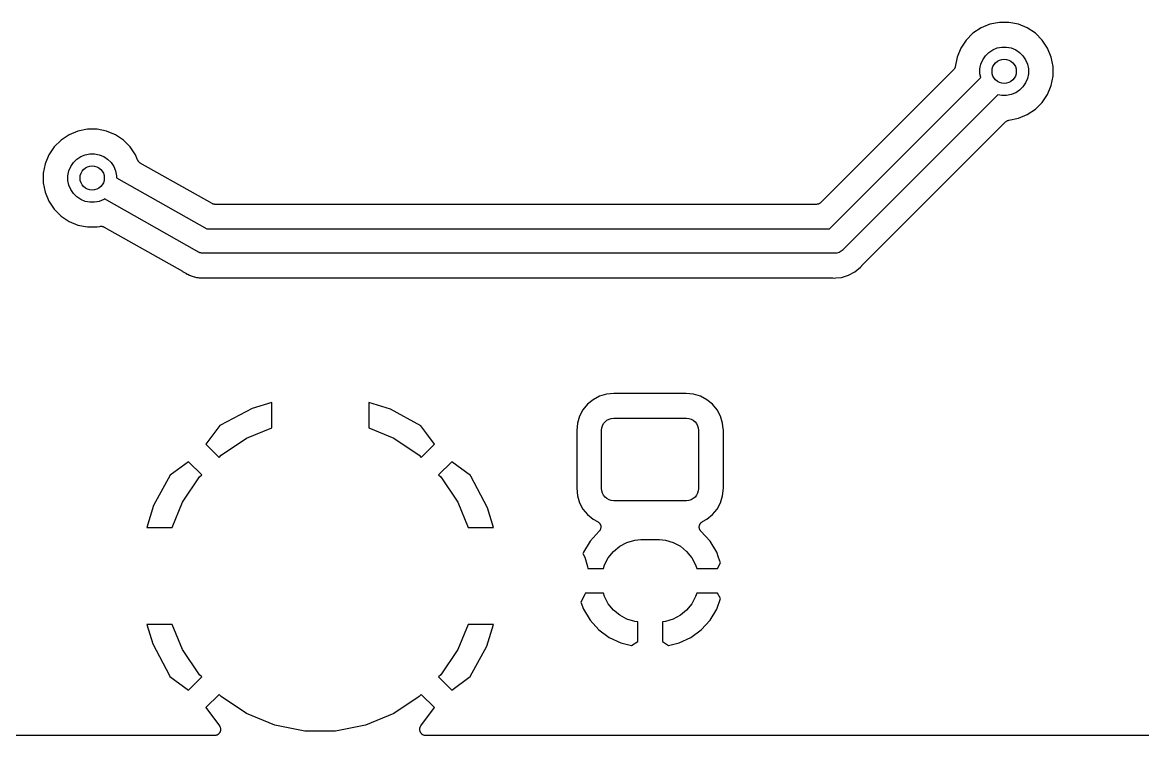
# Model space of a CAD drawing. Extents: x 60.5 to 144.4, y -115.5 to -60.5.
# Drawn here: x 80.46 to 103.55, y -115.39 to -100.69 of the extents above; entities that cross this region are included whole.
import ezdxf

# ---------------------------------------------------------------- set-up
doc = ezdxf.new("R2010")
doc.units = 0
doc.header["$MEASUREMENT"] = 0
doc.layers.add('BLACK', color=7, linetype='CONTINUOUS')

msp = doc.modelspace()

# ---------------------------------------------------------------- linework, layer by layer
at = {"layer": 'BLACK', "linetype": 'CONTINUOUS'}
for p, q in [((100.223, -100.807), (100.057, -100.917)), ((100.406, -100.731), (100.223, -100.807)), ((100.601, -100.692), (100.406, -100.731)), ((100.799, -100.692), (100.601, -100.692)), ((100.994, -100.731), (100.799, -100.692)), ((101.177, -100.807), (100.994, -100.731)), ((101.343, -100.917), (101.177, -100.807)), ((99.917, -101.057), (99.8067, -101.223)), ((100.057, -100.917), (99.917, -101.057)), ((101.483, -101.057), (101.343, -100.917)), ((101.593, -101.223), (101.483, -101.057)), ((99.8067, -101.223), (99.7307, -101.406)), ((100.312, -101.381), (100.381, -101.312)), ((100.381, -101.312), (100.463, -101.257)), ((100.463, -101.257), (100.554, -101.219)), ((100.554, -101.219), (100.651, -101.2)), ((100.651, -101.2), (100.749, -101.2)), ((100.749, -101.2), (100.846, -101.219)), ((100.846, -101.219), (100.937, -101.257)), ((100.937, -101.257), (101.019, -101.312)), ((101.019, -101.312), (101.088, -101.381)), ((101.669, -101.406), (101.593, -101.223)), ((99.7307, -101.406), (99.6907, -101.607)), ((100.2, -101.651), (100.219, -101.554)), ((100.219, -101.554), (100.257, -101.463)), ((100.257, -101.463), (100.312, -101.381)), ((101.088, -101.381), (101.143, -101.463)), ((101.143, -101.463), (101.181, -101.554)), ((101.181, -101.554), (101.2, -101.651)), ((101.708, -101.601), (101.669, -101.406)), ((101.708, -101.799), (101.708, -101.601)), ((99.656, -101.672), (96.9232, -104.405)), ((97.0964, -104.95), (100.216, -101.83)), ((99.6634, -101.663), (99.656, -101.672)), ((99.6709, -101.654), (99.6634, -101.663)), ((99.6713, -101.653), (99.6709, -101.654)), ((99.6717, -101.653), (99.6713, -101.653)), ((99.6772, -101.643), (99.6717, -101.653)), ((99.6829, -101.632), (99.6772, -101.643)), ((99.6831, -101.632), (99.6829, -101.632)), ((99.6834, -101.631), (99.6831, -101.632)), ((99.6868, -101.62), (99.6834, -101.631)), ((99.6904, -101.609), (99.6868, -101.62)), ((99.6907, -101.607), (99.6904, -101.609)), ((99.6907, -101.607), (99.6907, -101.607)), ((99.6907, -101.607), (99.6907, -101.607)), ((99.6907, -101.607), (99.6907, -101.607)), ((100.2, -101.749), (100.2, -101.651)), ((100.216, -101.83), (100.2, -101.749)), ((101.2, -101.749), (101.181, -101.846)), ((101.2, -101.651), (101.2, -101.749)), ((101.669, -101.994), (101.708, -101.799)), ((101.088, -102.019), (101.019, -102.088)), ((101.143, -101.937), (101.088, -102.019)), ((101.181, -101.846), (101.143, -101.937)), ((101.593, -102.177), (101.669, -101.994)), ((100.57, -102.184), (97.3855, -105.368)), ((100.651, -102.2), (100.57, -102.184)), ((100.749, -102.2), (100.651, -102.2)), ((100.846, -102.181), (100.749, -102.2)), ((100.937, -102.143), (100.846, -102.181)), ((101.019, -102.088), (100.937, -102.143)), ((101.483, -102.343), (101.593, -102.177)), ((101.177, -102.593), (101.343, -102.483)), ((101.343, -102.483), (101.483, -102.343)), ((97.7667, -105.705), (100.728, -102.744)), ((100.728, -102.744), (100.729, -102.743)), ((100.728, -102.744), (100.728, -102.744)), ((100.728, -102.744), (100.728, -102.744)), ((100.728, -102.744), (100.728, -102.744)), ((100.729, -102.743), (100.738, -102.735)), ((100.738, -102.735), (100.747, -102.728)), ((100.747, -102.728), (100.748, -102.728)), ((100.748, -102.728), (100.749, -102.727)), ((100.749, -102.727), (100.759, -102.722)), ((100.759, -102.722), (100.769, -102.716)), ((100.769, -102.716), (100.77, -102.716)), ((100.77, -102.716), (100.771, -102.716)), ((100.771, -102.716), (100.782, -102.713)), ((100.782, -102.713), (100.793, -102.709)), ((100.793, -102.709), (100.994, -102.669)), ((100.994, -102.669), (101.177, -102.593)), ((81.606, -102.931), (81.4225, -103.007)), ((81.8007, -102.892), (81.606, -102.931)), ((81.9993, -102.892), (81.8007, -102.892)), ((82.194, -102.931), (81.9993, -102.892)), ((82.3775, -103.007), (82.194, -102.931)), ((81.2574, -103.117), (81.117, -103.257)), ((81.4225, -103.007), (81.2574, -103.117)), ((82.5426, -103.117), (82.3775, -103.007)), ((82.683, -103.257), (82.5426, -103.117)), ((81.0067, -103.423), (80.9307, -103.606)), ((81.117, -103.257), (81.0067, -103.423)), ((81.6632, -103.457), (81.7542, -103.419)), ((81.7542, -103.419), (81.8508, -103.4)), ((81.8508, -103.4), (81.9492, -103.4)), ((81.9492, -103.4), (82.0458, -103.419)), ((82.0458, -103.419), (82.1368, -103.457)), ((82.7933, -103.423), (82.683, -103.257)), ((82.8369, -103.528), (82.7933, -103.423)), ((80.9307, -103.606), (80.892, -103.801)), ((81.4192, -103.754), (81.4569, -103.663)), ((81.4569, -103.663), (81.5116, -103.581)), ((81.5116, -103.581), (81.5813, -103.512)), ((81.5813, -103.512), (81.6632, -103.457)), ((82.1368, -103.457), (82.2187, -103.512)), ((82.2187, -103.512), (82.2884, -103.581)), ((82.2884, -103.581), (82.3431, -103.663)), ((82.3431, -103.663), (82.3808, -103.754)), ((82.8388, -103.531), (82.8369, -103.528)), ((82.8402, -103.535), (82.8388, -103.531)), ((82.8446, -103.542), (82.8402, -103.535)), ((82.8486, -103.55), (82.8446, -103.542)), ((82.8511, -103.553), (82.8486, -103.55)), ((82.8533, -103.556), (82.8511, -103.553)), ((82.859, -103.562), (82.8533, -103.556)), ((82.8643, -103.569), (82.859, -103.562)), ((82.8674, -103.572), (82.8643, -103.569)), ((82.8701, -103.574), (82.8674, -103.572)), ((82.877, -103.579), (82.8701, -103.574)), ((82.8834, -103.585), (82.877, -103.579)), ((82.887, -103.587), (82.8834, -103.585)), ((82.8902, -103.589), (82.887, -103.587)), ((82.8918, -103.59), (82.8902, -103.589)), ((84.3703, -104.426), (82.8918, -103.59)), ((80.892, -103.801), (80.892, -103.999)), ((81.4, -103.851), (81.4192, -103.754)), ((81.4, -103.949), (81.4, -103.851)), ((82.3808, -103.754), (82.4, -103.851)), ((82.4, -103.851), (82.4, -103.895)), ((82.4, -103.895), (84.2658, -104.95)), ((80.892, -103.999), (80.9307, -104.194)), ((81.4192, -104.046), (81.4, -103.949)), ((81.4569, -104.137), (81.4192, -104.046)), ((81.5116, -104.219), (81.4569, -104.137)), ((80.9307, -104.194), (81.0067, -104.377)), ((81.5813, -104.288), (81.5116, -104.219)), ((81.6632, -104.343), (81.5813, -104.288)), ((81.7542, -104.381), (81.6632, -104.343)), ((82.1368, -104.343), (82.0458, -104.381)), ((82.1547, -104.331), (82.1368, -104.343)), ((84.0581, -105.407), (82.1547, -104.331)), ((81.0067, -104.377), (81.117, -104.543)), ((81.117, -104.543), (81.2574, -104.683)), ((81.8508, -104.4), (81.7542, -104.381)), ((81.9492, -104.4), (81.8508, -104.4)), ((82.0458, -104.381), (81.9492, -104.4)), ((84.3767, -104.428), (84.3703, -104.426)), ((84.3828, -104.432), (84.3767, -104.428)), ((84.388, -104.433), (84.3828, -104.432)), ((84.393, -104.436), (84.388, -104.433)), ((84.3998, -104.437), (84.393, -104.436)), ((84.4064, -104.439), (84.3998, -104.437)), ((84.4118, -104.44), (84.4064, -104.439)), ((84.4172, -104.441), (84.4118, -104.44)), ((84.4241, -104.441), (84.4172, -104.441)), ((84.431, -104.442), (84.4241, -104.441)), ((84.4328, -104.442), (84.431, -104.442)), ((96.8334, -104.442), (84.4328, -104.442)), ((96.8451, -104.441), (96.8334, -104.442)), ((96.8568, -104.44), (96.8451, -104.441)), ((96.8574, -104.44), (96.8568, -104.44)), ((96.8581, -104.44), (96.8574, -104.44)), ((96.8693, -104.436), (96.8581, -104.44)), ((96.8806, -104.433), (96.8693, -104.436)), ((96.8812, -104.433), (96.8806, -104.433)), ((96.8818, -104.432), (96.8812, -104.433)), ((96.8922, -104.427), (96.8818, -104.432)), ((96.9026, -104.422), (96.8922, -104.427)), ((96.9031, -104.421), (96.9026, -104.422)), ((96.9037, -104.421), (96.9031, -104.421)), ((96.9128, -104.413), (96.9037, -104.421)), ((96.922, -104.406), (96.9128, -104.413)), ((96.9229, -104.405), (96.922, -104.406)), ((96.9232, -104.405), (96.9229, -104.405)), ((96.9229, -104.405), (96.9229, -104.405)), ((96.9229, -104.405), (96.9229, -104.405)), ((81.2574, -104.683), (81.4225, -104.793)), ((81.4225, -104.793), (81.606, -104.869)), ((81.606, -104.869), (81.8007, -104.908)), ((81.8007, -104.908), (81.9993, -104.908)), ((81.9993, -104.908), (82.0593, -104.896)), ((82.0593, -104.896), (82.061, -104.896)), ((82.061, -104.896), (82.068, -104.895)), ((82.068, -104.895), (82.0749, -104.894)), ((82.0749, -104.894), (82.0803, -104.894)), ((82.0803, -104.894), (82.0857, -104.894)), ((82.0857, -104.894), (82.0927, -104.894)), ((82.0927, -104.894), (82.0997, -104.895)), ((82.0997, -104.895), (82.105, -104.896)), ((82.105, -104.896), (82.1104, -104.896)), ((82.1104, -104.896), (82.1171, -104.898)), ((82.1171, -104.898), (82.1239, -104.9)), ((82.1239, -104.9), (82.1288, -104.902)), ((82.1288, -104.902), (82.134, -104.904)), ((82.134, -104.904), (82.1402, -104.907)), ((82.1402, -104.907), (82.1466, -104.91)), ((82.1466, -104.91), (83.7603, -105.822)), ((84.2658, -104.95), (97.0964, -104.95)), ((84.0604, -105.409), (84.0581, -105.407)), ((84.0795, -105.419), (84.0604, -105.409)), ((84.0877, -105.424), (84.0795, -105.419)), ((84.0904, -105.425), (84.0877, -105.424)), ((84.1039, -105.432), (84.0904, -105.425)), ((84.1129, -105.435), (84.1039, -105.432)), ((84.1214, -105.439), (84.1129, -105.435)), ((84.1363, -105.442), (84.1214, -105.439)), ((84.151, -105.446), (84.1363, -105.442)), ((84.1603, -105.447), (84.151, -105.446)), ((84.1695, -105.449), (84.1603, -105.447)), ((84.1848, -105.45), (84.1695, -105.449)), ((84.1877, -105.45), (84.1848, -105.45)), ((84.1971, -105.45), (84.1877, -105.45)), ((84.2187, -105.451), (84.1971, -105.45)), ((84.2216, -105.45), (84.2187, -105.451)), ((97.1877, -105.45), (84.2216, -105.45)), ((97.2, -105.451), (97.1877, -105.45)), ((97.2189, -105.449), (97.2, -105.451)), ((97.249, -105.446), (97.2189, -105.449)), ((97.2961, -105.432), (97.249, -105.446)), ((97.3396, -105.409), (97.2961, -105.432)), ((97.3776, -105.378), (97.3396, -105.409)), ((97.3855, -105.368), (97.3776, -105.378)), ((97.6232, -105.833), (97.7386, -105.739)), ((97.7386, -105.739), (97.7584, -105.714)), ((97.7584, -105.714), (97.7595, -105.713)), ((97.7595, -105.713), (97.7633, -105.709)), ((97.7633, -105.709), (97.7667, -105.705)), ((83.7603, -105.822), (83.7618, -105.823)), ((83.7618, -105.823), (83.77, -105.829)), ((83.77, -105.829), (83.7751, -105.832)), ((83.7751, -105.832), (83.8335, -105.864)), ((83.8335, -105.864), (83.835, -105.864)), ((83.835, -105.864), (83.8355, -105.865)), ((83.8355, -105.865), (83.8361, -105.865)), ((83.8361, -105.865), (83.8594, -105.878)), ((83.8594, -105.878), (83.8633, -105.88)), ((83.8633, -105.88), (83.8649, -105.881)), ((83.8649, -105.881), (83.8683, -105.883)), ((83.8683, -105.883), (83.8718, -105.884)), ((83.8718, -105.884), (83.9085, -105.904)), ((83.9085, -105.904), (83.9283, -105.91)), ((83.9283, -105.91), (83.93, -105.91)), ((83.93, -105.91), (83.9363, -105.913)), ((83.9363, -105.913), (83.9428, -105.915)), ((83.9428, -105.915), (83.9618, -105.923)), ((83.9618, -105.923), (84.0024, -105.933)), ((84.0024, -105.933), (84.0041, -105.933)), ((84.0041, -105.933), (84.0078, -105.934)), ((84.0078, -105.934), (84.0116, -105.935)), ((84.0116, -105.935), (84.0514, -105.947)), ((84.0514, -105.947), (84.072, -105.949)), ((84.072, -105.949), (84.0738, -105.949)), ((84.0738, -105.949), (84.0805, -105.951)), ((84.0805, -105.951), (84.0873, -105.952)), ((84.0873, -105.952), (84.1075, -105.956)), ((84.1075, -105.956), (84.1491, -105.957)), ((84.1491, -105.957), (84.1509, -105.957)), ((84.1509, -105.957), (84.1547, -105.958)), ((84.1547, -105.958), (84.1586, -105.958)), ((84.1586, -105.958), (84.1628, -105.958)), ((84.1628, -105.958), (84.1896, -105.958)), ((84.1896, -105.958), (84.1914, -105.958)), ((84.1914, -105.958), (84.192, -105.958)), ((84.192, -105.958), (84.1926, -105.958)), ((84.1926, -105.958), (84.2572, -105.96)), ((84.2572, -105.96), (84.2666, -105.959)), ((84.2666, -105.959), (84.2766, -105.958)), ((84.2766, -105.958), (97.1565, -105.958)), ((97.1565, -105.958), (97.1583, -105.958)), ((97.1583, -105.958), (97.1636, -105.959)), ((97.1636, -105.959), (97.169, -105.959)), ((97.169, -105.959), (97.2, -105.962)), ((97.2, -105.962), (97.231, -105.959)), ((97.231, -105.959), (97.2313, -105.959)), ((97.2313, -105.959), (97.3486, -105.947)), ((97.3486, -105.947), (97.4915, -105.904)), ((97.4915, -105.904), (97.6232, -105.833)), ((85.6, -108.529), (85.1959, -108.649)), ((85.6, -109.051), (85.6, -108.529)), ((88.0475, -108.667), (87.6, -108.528)), ((87.6, -108.528), (87.6, -109.051)), ((92.2275, -108.468), (92.1123, -108.562)), ((92.359, -108.397), (92.2275, -108.468)), ((92.5016, -108.354), (92.359, -108.397)), ((92.6562, -108.339), (92.5016, -108.354)), ((94.1438, -108.339), (92.6562, -108.339)), ((94.2984, -108.354), (94.1438, -108.339)), ((94.441, -108.397), (94.2984, -108.354)), ((94.5725, -108.468), (94.441, -108.397)), ((94.6877, -108.562), (94.5725, -108.468)), ((85.1959, -108.649), (84.5444, -108.992)), ((88.6756, -109.008), (88.0475, -108.667)), ((92.0177, -108.678), (91.9474, -108.809)), ((92.1123, -108.562), (92.0177, -108.678)), ((94.7823, -108.678), (94.6877, -108.562)), ((94.8526, -108.809), (94.7823, -108.678)), ((84.5444, -108.992), (84.528, -109.003)), ((91.9042, -108.952), (91.8889, -109.106)), ((91.9474, -108.809), (91.9042, -108.952)), ((92.419, -109.004), (92.4421, -108.961)), ((92.4421, -108.961), (92.4732, -108.923)), ((92.4732, -108.923), (92.5111, -108.892)), ((92.5111, -108.892), (92.5543, -108.869)), ((92.5543, -108.869), (92.6012, -108.855)), ((92.6012, -108.855), (92.65, -108.85)), ((92.65, -108.85), (94.15, -108.85)), ((94.15, -108.85), (94.1988, -108.855)), ((94.1988, -108.855), (94.2457, -108.869)), ((94.2457, -108.869), (94.2889, -108.892)), ((94.2889, -108.892), (94.3268, -108.923)), ((94.3268, -108.923), (94.3579, -108.961)), ((94.3579, -108.961), (94.381, -109.004)), ((94.8958, -108.952), (94.8526, -108.809)), ((94.9017, -109.011), (94.8958, -108.952)), ((84.528, -109.003), (84.2457, -109.386)), ((85.0842, -109.264), (85.6, -109.051)), ((87.6, -109.051), (88.1158, -109.264)), ((88.7989, -109.175), (88.6756, -109.008)), ((88.9543, -109.386), (88.7989, -109.175)), ((91.8889, -109.106), (91.8889, -110.294)), ((92.4, -109.1), (92.4048, -109.051)), ((92.4, -110.3), (92.4, -109.1)), ((92.4048, -109.051), (92.419, -109.004)), ((94.381, -109.004), (94.3952, -109.051)), ((94.3952, -109.051), (94.4, -109.1)), ((94.4, -109.1), (94.4, -110.3)), ((94.9017, -109.012), (94.9017, -109.011)), ((94.9111, -109.106), (94.9017, -109.012)), ((94.9111, -110.294), (94.9111, -109.106)), ((84.2457, -109.386), (84.5169, -109.658)), ((84.5601, -109.614), (85.0842, -109.264)), ((88.1158, -109.264), (88.6399, -109.614)), ((88.6831, -109.658), (88.9543, -109.386)), ((84.5169, -109.658), (84.5601, -109.614)), ((88.6399, -109.614), (88.6831, -109.658)), ((83.8865, -109.746), (83.5075, -110.024)), ((84.1577, -110.017), (83.8865, -109.746)), ((89.3135, -109.746), (89.0423, -110.017)), ((89.6973, -110.028), (89.3135, -109.746)), ((83.5075, -110.024), (83.1667, -110.652)), ((83.7642, -110.584), (84.1144, -110.06)), ((84.1144, -110.06), (84.1577, -110.017)), ((89.0423, -110.017), (89.0856, -110.06)), ((89.0856, -110.06), (89.4358, -110.584)), ((89.7083, -110.044), (89.6973, -110.028)), ((90.0512, -110.696), (89.7083, -110.044)), ((91.8889, -110.294), (91.9042, -110.448)), ((92.4048, -110.349), (92.4, -110.3)), ((92.419, -110.396), (92.4048, -110.349)), ((94.3952, -110.349), (94.381, -110.396)), ((94.4, -110.3), (94.3952, -110.349)), ((94.8958, -110.448), (94.9111, -110.294)), ((83.5506, -111.1), (83.7642, -110.584)), ((89.4358, -110.584), (89.6494, -111.1)), ((91.9042, -110.448), (91.9474, -110.591)), ((91.9474, -110.591), (92.0177, -110.722)), ((92.4421, -110.439), (92.419, -110.396)), ((92.4732, -110.477), (92.4421, -110.439)), ((92.5111, -110.508), (92.4732, -110.477)), ((92.5543, -110.531), (92.5111, -110.508)), ((92.6012, -110.545), (92.5543, -110.531)), ((92.65, -110.55), (92.6012, -110.545)), ((94.15, -110.55), (92.65, -110.55)), ((94.1988, -110.545), (94.15, -110.55)), ((94.2457, -110.531), (94.1988, -110.545)), ((94.2889, -110.508), (94.2457, -110.531)), ((94.3268, -110.477), (94.2889, -110.508)), ((94.3579, -110.439), (94.3268, -110.477)), ((94.381, -110.396), (94.3579, -110.439)), ((94.7823, -110.722), (94.8526, -110.591)), ((94.8526, -110.591), (94.8958, -110.448)), ((83.1667, -110.652), (83.0279, -111.1)), ((90.1711, -111.1), (90.0512, -110.696)), ((92.0177, -110.722), (92.1123, -110.838)), ((92.1123, -110.838), (92.2275, -110.932)), ((94.5725, -110.932), (94.6877, -110.838)), ((94.6877, -110.838), (94.7823, -110.722)), ((92.2275, -110.932), (92.3185, -110.981)), ((92.3185, -110.981), (92.32, -110.982)), ((92.32, -110.982), (92.3227, -110.984)), ((92.3227, -110.984), (92.3255, -110.985)), ((92.3255, -110.985), (92.3328, -110.991)), ((92.3328, -110.991), (92.3404, -110.996)), ((92.3404, -110.996), (92.3427, -110.998)), ((92.3427, -110.998), (92.3452, -111)), ((92.3452, -111), (92.3513, -111.007)), ((92.3513, -111.007), (92.3577, -111.014)), ((92.3577, -111.014), (92.3595, -111.016)), ((92.3595, -111.016), (92.3616, -111.019)), ((92.3616, -111.019), (92.3662, -111.027)), ((92.3662, -111.027), (92.3713, -111.034)), ((92.3713, -111.034), (92.3725, -111.037)), ((92.3725, -111.037), (92.3741, -111.04)), ((92.3741, -111.04), (92.3771, -111.049)), ((92.3771, -111.049), (92.3805, -111.057)), ((92.3805, -111.057), (92.3811, -111.06)), ((92.3811, -111.06), (92.3821, -111.063)), ((92.3821, -111.063), (92.3834, -111.073)), ((94.4151, -111.08), (94.4169, -111.071)), ((94.4169, -111.071), (94.4183, -111.062)), ((94.4183, -111.062), (94.4194, -111.059)), ((94.4194, -111.059), (94.42, -111.056)), ((94.42, -111.056), (94.4236, -111.047)), ((94.4236, -111.047), (94.4267, -111.038)), ((94.4267, -111.038), (94.4283, -111.036)), ((94.4283, -111.036), (94.4296, -111.033)), ((94.4296, -111.033), (94.4347, -111.025)), ((94.4347, -111.025), (94.4395, -111.017)), ((94.4395, -111.017), (94.4416, -111.015)), ((94.4416, -111.015), (94.4434, -111.012)), ((94.4434, -111.012), (94.4499, -111.006)), ((94.4499, -111.006), (94.4561, -110.999)), ((94.4561, -110.999), (94.4587, -110.997)), ((94.4587, -110.997), (94.4609, -110.995)), ((94.4609, -110.995), (94.4686, -110.99)), ((94.4686, -110.99), (94.476, -110.984)), ((94.476, -110.984), (94.4789, -110.983)), ((94.4789, -110.983), (94.4815, -110.981)), ((94.4815, -110.981), (94.5725, -110.932)), ((83.0279, -111.1), (83.5506, -111.1)), ((89.6494, -111.1), (90.1711, -111.1)), ((92.3514, -111.18), (92.1634, -111.385)), ((92.3521, -111.179), (92.3514, -111.18)), ((92.354, -111.176), (92.3521, -111.179)), ((92.3563, -111.174), (92.354, -111.176)), ((92.3614, -111.166), (92.3563, -111.174)), ((92.367, -111.159), (92.3614, -111.166)), ((92.3684, -111.156), (92.367, -111.159)), ((92.3702, -111.154), (92.3684, -111.156)), ((92.3738, -111.145), (92.3702, -111.154)), ((92.3778, -111.137), (92.3738, -111.145)), ((92.3786, -111.134), (92.3778, -111.137)), ((92.3798, -111.131), (92.3786, -111.134)), ((92.3817, -111.122), (92.3798, -111.131)), ((92.384, -111.113), (92.3817, -111.122)), ((92.3834, -111.073), (92.3851, -111.082)), ((92.3842, -111.11), (92.384, -111.113)), ((92.3849, -111.106), (92.3842, -111.11)), ((92.385, -111.097), (92.3849, -111.106)), ((92.3855, -111.088), (92.385, -111.097)), ((92.3851, -111.082), (92.3851, -111.085)), ((92.3851, -111.085), (92.3855, -111.088)), ((94.4146, -111.086), (94.4151, -111.083)), ((94.415, -111.095), (94.4146, -111.086)), ((94.415, -111.105), (94.415, -111.095)), ((94.4156, -111.108), (94.415, -111.105)), ((94.4151, -111.083), (94.4151, -111.08)), ((94.4157, -111.111), (94.4156, -111.108)), ((94.4179, -111.12), (94.4157, -111.111)), ((94.4197, -111.129), (94.4179, -111.12)), ((94.4209, -111.132), (94.4197, -111.129)), ((94.4216, -111.135), (94.4209, -111.132)), ((94.4255, -111.143), (94.4216, -111.135)), ((94.429, -111.152), (94.4255, -111.143)), ((94.4307, -111.155), (94.429, -111.152)), ((94.4321, -111.158), (94.4307, -111.155)), ((94.4375, -111.165), (94.4321, -111.158)), ((94.4426, -111.173), (94.4375, -111.165)), ((94.4448, -111.175), (94.4426, -111.173)), ((94.4467, -111.178), (94.4448, -111.175)), ((94.4475, -111.178), (94.4467, -111.178)), ((94.4482, -111.179), (94.4475, -111.178)), ((94.6366, -111.385), (94.4482, -111.179)), ((92.1634, -111.385), (92.0252, -111.612)), ((92.6461, -111.596), (92.7755, -111.49)), ((92.7755, -111.49), (92.9231, -111.411)), ((92.9231, -111.411), (93.0834, -111.362)), ((93.0834, -111.362), (93.2083, -111.35)), ((93.2083, -111.35), (93.5917, -111.35)), ((93.5917, -111.35), (93.7166, -111.362)), ((93.7166, -111.362), (93.8769, -111.411)), ((93.8769, -111.411), (94.0245, -111.49)), ((94.0245, -111.49), (94.1539, -111.596)), ((94.7748, -111.612), (94.6366, -111.385)), ((92.0252, -111.612), (92.0144, -111.642)), ((92.0144, -111.642), (92.0538, -111.715)), ((92.0538, -111.715), (92.111, -111.904)), ((92.4609, -111.873), (92.5398, -111.725)), ((92.5398, -111.725), (92.6461, -111.596)), ((94.1539, -111.596), (94.2602, -111.725)), ((94.2602, -111.725), (94.3391, -111.873)), ((94.8138, -111.719), (94.7748, -111.612)), ((94.8544, -111.831), (94.8138, -111.719)), ((92.111, -111.904), (92.1152, -111.946)), ((92.1152, -111.946), (92.4388, -111.946)), ((92.4388, -111.946), (92.4609, -111.873)), ((94.3391, -111.873), (94.3612, -111.946)), ((94.3612, -111.946), (94.7936, -111.946)), ((94.7936, -111.946), (94.8544, -111.831)), ((92.0631, -112.454), (92.0538, -112.485)), ((92.4388, -112.454), (92.0631, -112.454)), ((92.4609, -112.527), (92.4388, -112.454)), ((94.3612, -112.454), (94.3391, -112.527)), ((94.7936, -112.454), (94.3612, -112.454)), ((94.8544, -112.569), (94.7936, -112.454)), ((92.0538, -112.485), (91.9711, -112.639)), ((91.9711, -112.639), (92.0252, -112.788)), ((92.5398, -112.675), (92.4609, -112.527)), ((92.6461, -112.804), (92.5398, -112.675)), ((94.2602, -112.675), (94.1539, -112.804)), ((94.3391, -112.527), (94.2602, -112.675)), ((94.7748, -112.788), (94.8544, -112.569)), ((92.0252, -112.788), (92.1634, -113.015)), ((92.7755, -112.91), (92.6461, -112.804)), ((92.9231, -112.989), (92.7755, -112.91)), ((94.0245, -112.91), (93.8769, -112.989)), ((94.1539, -112.804), (94.0245, -112.91)), ((94.6366, -113.015), (94.7748, -112.788)), ((83.0289, -113.1), (83.1488, -113.504)), ((83.5506, -113.1), (83.0289, -113.1)), ((83.7642, -113.616), (83.5506, -113.1)), ((89.6494, -113.1), (89.4358, -113.616)), ((90.1721, -113.1), (89.6494, -113.1)), ((90.0333, -113.548), (90.1721, -113.1)), ((92.1634, -113.015), (92.3434, -113.212)), ((93.0834, -113.038), (92.9231, -112.989)), ((93.146, -113.044), (93.0834, -113.038)), ((93.146, -113.456), (93.146, -113.044)), ((93.7166, -113.038), (93.654, -113.044)), ((93.654, -113.044), (93.654, -113.456)), ((93.8769, -112.989), (93.7166, -113.038)), ((94.4566, -113.212), (94.6366, -113.015)), ((92.3434, -113.212), (92.5582, -113.369)), ((92.5582, -113.369), (92.7996, -113.482)), ((94.0004, -113.482), (94.2418, -113.369)), ((94.2418, -113.369), (94.4566, -113.212)), ((83.1488, -113.504), (83.4917, -114.156)), ((89.6924, -114.176), (90.0333, -113.548)), ((92.7996, -113.482), (93.0187, -113.535)), ((93.0187, -113.535), (93.146, -113.456)), ((93.654, -113.456), (93.7813, -113.535)), ((93.7813, -113.535), (94.0004, -113.482)), ((84.1144, -114.14), (83.7642, -113.616)), ((89.4358, -113.616), (89.0856, -114.14)), ((83.4917, -114.156), (83.5027, -114.172)), ((83.5027, -114.172), (83.8865, -114.454)), ((83.8865, -114.454), (84.1577, -114.183)), ((84.1577, -114.183), (84.1144, -114.14)), ((89.0856, -114.14), (89.0423, -114.183)), ((89.0423, -114.183), (89.3135, -114.454)), ((89.3135, -114.454), (89.6924, -114.176)), ((84.5169, -114.542), (84.2457, -114.814)), ((84.5601, -114.586), (84.5169, -114.542)), ((85.0842, -114.936), (84.5601, -114.586)), ((88.6399, -114.586), (88.1158, -114.936)), ((88.6831, -114.542), (88.6399, -114.586)), ((88.9543, -114.814), (88.6831, -114.542)), ((84.2457, -114.814), (84.5224, -115.19)), ((85.6666, -115.177), (85.0842, -114.936)), ((88.1158, -114.936), (87.5334, -115.177)), ((88.6776, -115.19), (88.9543, -114.814)), ((84.5224, -115.19), (84.5235, -115.191)), ((84.5235, -115.191), (84.5248, -115.193)), ((84.5248, -115.193), (84.5264, -115.195)), ((84.5264, -115.195), (84.5309, -115.204)), ((84.5309, -115.204), (84.5358, -115.213)), ((84.5358, -115.213), (84.5367, -115.215)), ((84.5367, -115.215), (84.5379, -115.217)), ((84.5379, -115.217), (84.5406, -115.227)), ((84.5406, -115.227), (84.5438, -115.236)), ((86.2848, -115.3), (85.6666, -115.177)), ((87.5334, -115.177), (86.9152, -115.3)), ((88.6566, -115.234), (88.6599, -115.225)), ((88.6599, -115.225), (88.6628, -115.216)), ((88.6628, -115.216), (88.664, -115.213)), ((88.664, -115.213), (88.6649, -115.211)), ((88.6649, -115.211), (88.6699, -115.203)), ((88.6699, -115.203), (88.6746, -115.194)), ((88.6746, -115.194), (88.6762, -115.192)), ((88.6762, -115.192), (88.6776, -115.19)), ((84.4201, -115.392), (64.3384, -115.392)), ((84.4227, -115.392), (84.4201, -115.392)), ((84.4253, -115.392), (84.4227, -115.392)), ((84.435, -115.391), (84.4253, -115.392)), ((84.4448, -115.39), (84.435, -115.391)), ((84.4473, -115.389), (84.4448, -115.39)), ((84.4498, -115.388), (84.4473, -115.389)), ((84.4591, -115.385), (84.4498, -115.388)), ((84.4685, -115.382), (84.4591, -115.385)), ((84.4708, -115.381), (84.4685, -115.382)), ((84.4733, -115.38), (84.4708, -115.381)), ((84.4817, -115.375), (84.4733, -115.38)), ((84.4904, -115.371), (84.4817, -115.375)), ((84.4924, -115.369), (84.4904, -115.371)), ((84.4947, -115.368), (84.4924, -115.369)), ((84.502, -115.361), (84.4947, -115.368)), ((84.5096, -115.355), (84.502, -115.361)), ((84.5113, -115.353), (84.5096, -115.355)), ((84.5132, -115.351), (84.5113, -115.353)), ((84.5191, -115.344), (84.5132, -115.351)), ((84.5254, -115.336), (84.5191, -115.344)), ((84.5266, -115.334), (84.5254, -115.336)), ((84.5282, -115.332), (84.5266, -115.334)), ((84.5325, -115.323), (84.5282, -115.332)), ((84.5372, -115.314), (84.5325, -115.323)), ((84.538, -115.312), (84.5372, -115.314)), ((84.5391, -115.309), (84.538, -115.312)), ((84.5416, -115.3), (84.5391, -115.309)), ((84.5445, -115.291), (84.5416, -115.3)), ((84.5438, -115.236), (84.5441, -115.239)), ((84.5441, -115.239), (84.5449, -115.241)), ((84.5448, -115.288), (84.5445, -115.291)), ((84.5455, -115.285), (84.5448, -115.288)), ((84.5449, -115.241), (84.5458, -115.251)), ((84.5461, -115.276), (84.5455, -115.285)), ((84.5458, -115.251), (84.547, -115.261)), ((84.5471, -115.266), (84.5461, -115.276)), ((84.547, -115.261), (84.5469, -115.263)), ((84.5469, -115.263), (84.5471, -115.266)), ((86.9152, -115.3), (86.2848, -115.3)), ((88.6529, -115.264), (88.6532, -115.262)), ((88.6538, -115.274), (88.6529, -115.264)), ((88.653, -115.259), (88.6544, -115.249)), ((88.6532, -115.262), (88.653, -115.259)), ((88.6543, -115.284), (88.6538, -115.274)), ((88.6549, -115.286), (88.6543, -115.284)), ((88.6544, -115.249), (88.6555, -115.239)), ((88.6551, -115.289), (88.6549, -115.286)), ((88.6579, -115.298), (88.6551, -115.289)), ((88.6555, -115.239), (88.6562, -115.237)), ((88.6562, -115.237), (88.6566, -115.234)), ((88.6603, -115.308), (88.6579, -115.298)), ((88.6614, -115.31), (88.6603, -115.308)), ((88.6621, -115.313), (88.6614, -115.31)), ((88.6667, -115.321), (88.6621, -115.313)), ((88.6709, -115.33), (88.6667, -115.321)), ((88.6724, -115.332), (88.6709, -115.33)), ((88.6736, -115.335), (88.6724, -115.332)), ((88.6798, -115.342), (88.6736, -115.335)), ((88.6856, -115.35), (88.6798, -115.342)), ((88.6875, -115.352), (88.6856, -115.35)), ((88.6891, -115.354), (88.6875, -115.352)), ((88.6967, -115.36), (88.6891, -115.354)), ((88.7039, -115.367), (88.6967, -115.36)), ((88.7061, -115.368), (88.7039, -115.367)), ((88.7081, -115.37), (88.7061, -115.368)), ((88.7167, -115.375), (88.7081, -115.37)), ((88.7251, -115.38), (88.7167, -115.375)), ((88.7276, -115.38), (88.7251, -115.38)), ((88.7298, -115.382), (88.7276, -115.38)), ((88.7392, -115.385), (88.7298, -115.382)), ((88.7484, -115.388), (88.7392, -115.385)), ((88.751, -115.388), (88.7484, -115.388)), ((88.7535, -115.389), (88.751, -115.388)), ((88.7632, -115.39), (88.7535, -115.389)), ((88.7729, -115.392), (88.7632, -115.39)), ((88.7755, -115.392), (88.7729, -115.392)), ((88.7781, -115.392), (88.7755, -115.392)), ((88.7799, -115.392), (88.7781, -115.392)), ((110.148, -115.392), (88.7799, -115.392))]:
    msp.add_line(p, q, dxfattribs=at)
at = {"layer": 'BLACK'}
for centre in [(100.7, -101.7), (81.9, -103.9)]:
    msp.add_circle(centre, 0.25, dxfattribs=at)

doc.saveas('drawing.dxf')
